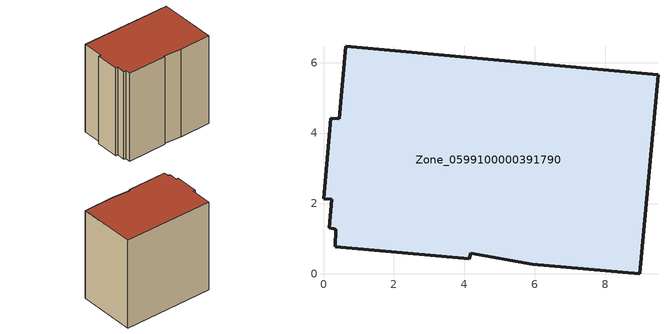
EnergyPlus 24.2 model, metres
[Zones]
Zone_0599100000391790
 floor ground (C_G): 0.24,2.12 0,2.14 0.2,4.42 0.45,4.4 0.63,6.47 9.5,5.66 8.98,0 5.93,0.27 4.17,0.59 4.13,0.44 0.33,0.78 0.35,1.28 0.16,1.31 z0
 wall outside (C_F): 0,2.14 0.24,2.12 0.16,1.31 0.35,1.28 0.33,0.78 4.13,0.44 4.17,0.59 5.93,0.27 8.98,0 9.5,5.66 0.63,6.47 0.45,4.4 0.2,4.42 0,2.14 z0:9.09
 roof outside (C_R): 4.13,0.44 4.17,0.59 5.93,0.27 8.98,0 9.5,5.66 0.63,6.47 0.45,4.4 0.2,4.42 0,2.14 0.24,2.12 0.16,1.31 0.35,1.28 0.33,0.78 z9.09
[BUILDING]
Pand.0599100000391790: North Axis=0; Terrain=City; Loads Convergence Tolerance Value=0.04; Temperature Convergence Tolerance Value=0.4; Solar Distribution=FullExterior; Maximum Number of Warmup Days=25; Minimum Number of Warmup Days=1
[Site:Location]
Rotterdam.The.Hague.AP_ZH_NLD Design_Conditions: Latitude=51.96; Longitude=4.45; Time Zone=1; Elevation=-4.5
[SITE:GROUNDTEMPERATURE:BUILDINGSURFACE]
18, 18, 18, 18, 18, 18, 18, 18, 18, 18, 18, 18
[MATERIAL] Thermal Absorptance=0.9; Solar Absorptance=0.7; Visible Absorptance=0.7
Name | Roughness | Thickness | Conductivity | Density | Specific Heat
G.TC.1992-2005 | MediumSmooth | 0.15 | 0.06 | 540 | 1210
F.TC.1992-2005 | Rough | 0.3 | 0.12 | 1920 | 840
R.TC.1992-2005 | MediumRough | 0.2 | 0.08 | 1500 | 1000
[CONSTRUCTION]
C_G: G.TC.1992-2005
C_F: F.TC.1992-2005
C_R: R.TC.1992-2005
[ZONE]
Zone_0599100000391790: Type=1; Multiplier=1; Ceiling Height=Autocalculate; Volume=Autocalculate; Floor Area=autocalculate; Part of Total Floor Area=Yes
[ZONEINFILTRATION:DESIGNFLOWRATE]
Infil_Zone_0599100000391790: Zone or ZoneList or Space or SpaceList=Zone_0599100000391790; Schedule=AlwaysOn; Design Flow Rate Calculation Method=Flow/Area; Flow Rate per Floor Area=0.0015; Constant Term Coefficient=1; Temperature Term Coefficient=0; Velocity Term Coefficient=0; Velocity Squared Term Coefficient=0
[HVACTEMPLATE:ZONE:IDEALLOADSAIRSYSTEM]
Zone_0599100000391790: Maximum Heating Supply Air Temperature=50; Minimum Cooling Supply Air Temperature=13; Maximum Heating Supply Air Humidity Ratio=0.0156; Minimum Cooling Supply Air Humidity Ratio=0.0077; Heating Limit=NoLimit; Cooling Limit=NoLimit; Dehumidification Control Type=ConstantSensibleHeatRatio; Cooling Sensible Heat Ratio=0.7; Dehumidification Setpoint=60; Humidification Control Type=None; Humidification Setpoint=30; Outdoor Air Method=None; Outdoor Air Flow Rate per Person=0.00944; Outdoor Air Flow Rate per Zone Floor Area=0; Outdoor Air Flow Rate per Zone=0; Demand Controlled Ventilation Type=None; Outdoor Air Economizer Type=NoEconomizer; Heat Recovery Type=None; Sensible Heat Recovery Effectiveness=0.7; Latent Heat Recovery Effectiveness=0.65
[ZONECONTROL:THERMOSTAT]
ThermostatControl_Zone_0599100000391790: Zone or ZoneList=Zone_0599100000391790; Control Type Schedule=DualSetpointControlType; Control 1=Thermostat_Zone_0599100000391790; Temperature Difference Between Cutout And Setpoint=0
[THERMOSTATSETPOINT:DUALSETPOINT]
Thermostat_Zone_0599100000391790: Heating Setpoint Temperature Schedule=HeatingSetpoint_Zone_0599100000391790; Cooling Setpoint Temperature Schedule=CoolingSetpoint_Zone_0599100000391790
[SCHEDULE:COMPACT]
HeatingSetpoint_Zone_0599100000391790: Through: 12/31, For: AllDays, Until: 24:00, 21
CoolingSetpoint_Zone_0599100000391790: Through: 12/31, For: AllDays, Until: 24:00, 24
DualSetpointControlType: Through: 12/31, For: AllDays, Until: 24:00, 4
AlwaysOn: Through: 12/31, For: AllDays, Until: 24:00, 1
